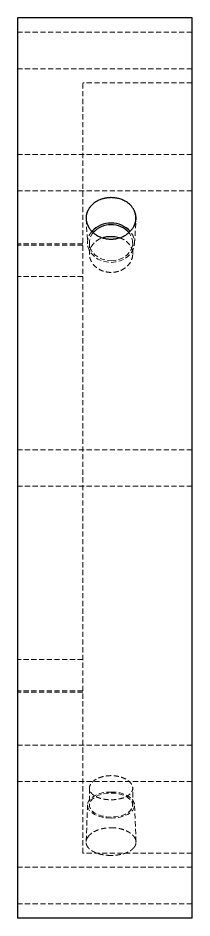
# Model space of a CAD drawing. Header units: millimetres. Extents: x 210 to 585, y 43 to 551.
# Drawn here: x 210.1 to 253.1, y 328.9 to 550.9 of the extents above; entities that cross this region are included whole.
import ezdxf

# ---------------------------------------------------------------- set-up
doc = ezdxf.new("R2010")
doc.units = ezdxf.units.MM
doc.linetypes.add('HIDDEN', pattern=[1.905, 1.27, -0.635])

msp = doc.modelspace()

# ---------------------------------------------------------------- linework, layer by layer
at = {"color": 7, "linetype": 'Continuous', "lineweight": 25}
for p, q in [((210.14, 328.88), (210.14, 550.88)), ((253.14, 550.88), (210.14, 550.88)), ((253.14, 328.88), (253.14, 550.88)), ((253.14, 328.88), (210.14, 328.88))]:
    msp.add_line(p, q, dxfattribs=at)
at = {"color": 7, "linetype": 'HIDDEN', "lineweight": 18}
for p, q in [((253.14, 547.38), (210.14, 547.38)), ((253.14, 538.38), (210.14, 538.38)), ((253.14, 534.88), (226.14, 534.88)), ((226.14, 344.88), (226.14, 534.88)), ((253.14, 517.21), (210.14, 517.21)), ((253.14, 508.21), (210.14, 508.21)), ((227, 501.3), (227.34, 495.21)), ((238.95, 495.21), (239.29, 501.3)), ((226.14, 495.15), (210.14, 495.15)), ((227.79, 495.44), (227.79, 492.66)), ((238.49, 492.66), (238.49, 495.44)), ((226.14, 494.88), (210.14, 494.88)), ((226.14, 487.15), (210.14, 487.15)), ((253.14, 444.38), (210.14, 444.38)), ((253.14, 435.38), (210.14, 435.38)), ((226.14, 392.61), (210.14, 392.61)), ((226.14, 384.88), (210.14, 384.88)), ((226.14, 384.61), (210.14, 384.61)), ((253.14, 371.55), (210.14, 371.55)), ((253.14, 362.55), (210.14, 362.55)), ((227.79, 360.89), (227.79, 356.73)), ((238.49, 356.73), (238.49, 360.89)), ((227.33, 356.8), (226.99, 347.68)), ((239.29, 347.68), (238.95, 356.8)), ((253.14, 344.88), (226.14, 344.88)), ((253.14, 341.38), (210.14, 341.38)), ((253.14, 332.38), (210.14, 332.38))]:
    msp.add_line(p, q, dxfattribs=at)
at = {"color": 7, "linetype": 'HIDDEN', "lineweight": 18, "flags": 128}
for points in [[(228.4, 498.23), (228.31, 498.12), (227.77, 497.29), (227.44, 496.38), (227.33, 495.44), (227.44, 494.49), (227.77, 493.59), (228.31, 492.75), (229.03, 492.02), (229.91, 491.42), (230.92, 490.97), (232.01, 490.7), (233.14, 490.61)], [(228.73, 497.95), (228.51, 497.66), (228.05, 496.81), (227.82, 495.9), (227.82, 494.97), (228.05, 494.06), (228.51, 493.21), (229.17, 492.46), (230, 491.84), (230.97, 491.37), (232.03, 491.09), (233.14, 490.99)], [(233.14, 490.61), (234.28, 490.7), (235.37, 490.97), (236.37, 491.42), (237.25, 492.02), (237.97, 492.75), (238.51, 493.59), (238.84, 494.49), (238.95, 495.44), (238.84, 496.38), (238.51, 497.29), (237.97, 498.12), (237.89, 498.22)], [(233.14, 490.99), (234.25, 491.09), (235.32, 491.37), (236.29, 491.84), (237.12, 492.46), (237.78, 493.21), (238.23, 494.06), (238.46, 494.97), (238.46, 495.9), (238.23, 496.81), (237.78, 497.66), (237.57, 497.94)], [(233.14, 353.5), (232.01, 353.57), (230.92, 353.75), (229.91, 354.05), (229.03, 354.45), (228.31, 354.94), (227.77, 355.5), (227.44, 356.1), (227.33, 356.73), (227.44, 357.36), (227.77, 357.97), (228.31, 358.53), (229.03, 359.02), (229.91, 359.42), (230.92, 359.72), (232.01, 359.9), (233.14, 359.96)], [(233.14, 353.76), (232.03, 353.83), (230.97, 354.02), (230, 354.33), (229.17, 354.74), (228.51, 355.25), (228.05, 355.81), (227.82, 356.42), (227.82, 357.04), (228.05, 357.65), (228.51, 358.22), (229.17, 358.72), (230, 359.14), (230.97, 359.45), (232.03, 359.64), (233.14, 359.71)], [(233.14, 359.96), (234.28, 359.9), (235.37, 359.72), (236.37, 359.42), (237.25, 359.02), (237.97, 358.53), (238.51, 357.97), (238.84, 357.36), (238.95, 356.73), (238.84, 356.1), (238.51, 355.5), (237.97, 354.94), (237.25, 354.45), (236.37, 354.05), (235.37, 353.75), (234.28, 353.57), (233.14, 353.5)], [(233.14, 359.71), (234.25, 359.64), (235.32, 359.45), (236.29, 359.14), (237.12, 358.72), (237.78, 358.22), (238.23, 357.65), (238.46, 357.04), (238.46, 356.42), (238.23, 355.81), (237.78, 355.25), (237.12, 354.74), (236.29, 354.33), (235.32, 354.02), (234.25, 353.83), (233.14, 353.76)]]:
    msp.add_lwpolyline(points, dxfattribs=at)
at = {"color": 7, "linetype": 'Continuous', "lineweight": 25}
for centre, radius, start, end in [((231.33, 501.53), 4.34, 153.1567, 206.8433), ((234.96, 501.53), 4.34, 333.1567, 26.8433), ((232.99, 494.08), 6.19, 88.6055, 137.9184), ((232.99, 494.23), 5.65, 88.4427, 138.8554), ((233.27, 494.04), 6.23, 42.1585, 91.1844), ((233.27, 494.19), 5.7, 41.1292, 91.3256)]:
    msp.add_arc(centre, radius, start, end, dxfattribs=at)
at = {"color": 7, "linetype": 'HIDDEN', "lineweight": 18}
for centre, start, end in [((229.08, 347.61), 141.0668, 218.9332), ((237.21, 347.61), 321.0668, 38.9332)]:
    msp.add_arc(centre, 2.08, start, end, dxfattribs=at)
at = {"color": 7, "linetype": 'Continuous', "lineweight": 25}
for points, knots in [([(233.14, 506.57), (233.06, 506.57), (232.89, 506.56), (232.64, 506.55), (232.38, 506.53), (232.12, 506.5), (231.87, 506.46), (231.61, 506.41), (231.17, 506.31), (230.52, 506.12), (229.86, 505.82), (229.32, 505.5), (228.93, 505.23), (228.61, 504.97), (228.33, 504.7), (228.08, 504.43), (227.82, 504.11), (227.62, 503.8), (227.51, 503.59), (227.46, 503.49)], [0, 0, 0, 0, 0.034816, 0.069939, 0.105367, 0.141102, 0.177144, 0.213492, 0.250148, 0.367606, 0.500084, 0.562444, 0.642505, 0.713555, 0.75011, 0.821246, 0.886607, 0.946192, 1, 1, 1, 1]), ([(238.83, 503.49), (238.79, 503.56), (238.72, 503.69), (238.6, 503.89), (238.46, 504.1), (238.3, 504.32), (238.11, 504.54), (237.7, 504.97), (237.18, 505.38), (236.53, 505.76), (236.08, 505.98), (235.57, 506.17), (235.07, 506.33), (234.57, 506.44), (234.08, 506.51), (233.61, 506.56), (233.3, 506.56), (233.14, 506.57)], [0, 0, 0, 0, 0.035241, 0.0730525, 0.113434, 0.1563852, 0.2019057, 0.2499951, 0.4370248, 0.4996159, 0.5793409, 0.6563159, 0.7305426, 0.8020226, 0.8707576, 0.9367495, 1, 1, 1, 1]), ([(227.46, 503.49), (227.43, 503.43), (227.37, 503.32), (227.29, 503.14), (227.22, 502.96), (227.15, 502.78), (227.1, 502.6), (227.06, 502.42), (227.02, 502.25), (227, 502.07), (226.98, 501.89), (226.97, 501.72), (226.96, 501.5), (226.97, 501.22), (227.01, 500.9), (227.08, 500.57), (227.17, 500.24), (227.3, 499.9), (227.4, 499.69), (227.46, 499.58)], [0, 0, 0, 0, 0.048075, 0.0956566, 0.1427412, 0.1893254, 0.2354056, 0.2809787, 0.3260414, 0.3705908, 0.4146238, 0.4581376, 0.5011296, 0.5799858, 0.6605819, 0.7429007, 0.8269235, 0.9126304, 1, 1, 1, 1]), ([(238.83, 499.58), (238.86, 499.64), (238.92, 499.76), (239, 499.94), (239.07, 500.12), (239.13, 500.3), (239.18, 500.48), (239.23, 500.66), (239.26, 500.84), (239.29, 501.02), (239.31, 501.2), (239.32, 501.37), (239.32, 501.6), (239.31, 501.87), (239.27, 502.19), (239.21, 502.52), (239.11, 502.85), (238.99, 503.17), (238.88, 503.39), (238.83, 503.49)], [0, 0, 0, 0, 0.047937, 0.095382, 0.142332, 0.188781, 0.234729, 0.28017, 0.325102, 0.369523, 0.413428, 0.456815, 0.499682, 0.578769, 0.6596, 0.742158, 0.826424, 0.912379, 1, 1, 1, 1]), ([(227.46, 499.58), (227.49, 499.51), (227.56, 499.37), (227.68, 499.17), (227.82, 498.95), (227.99, 498.72), (228.17, 498.49), (228.59, 498.04), (229.11, 497.61), (229.75, 497.21), (230.21, 496.97), (230.71, 496.76), (231.21, 496.6), (231.71, 496.48), (232.2, 496.4), (232.68, 496.35), (232.99, 496.34), (233.14, 496.34)], [0, 0, 0, 0, 0.035241, 0.073052, 0.113434, 0.156385, 0.201906, 0.249995, 0.437025, 0.499616, 0.579341, 0.656316, 0.730543, 0.802023, 0.870758, 0.936749, 1, 1, 1, 1]), ([(233.14, 496.34), (233.23, 496.34), (233.4, 496.34), (233.65, 496.36), (233.9, 496.38), (234.16, 496.41), (234.42, 496.45), (234.67, 496.51), (235.12, 496.61), (235.77, 496.82), (236.43, 497.14), (236.97, 497.48), (237.36, 497.76), (237.67, 498.04), (237.95, 498.32), (238.21, 498.6), (238.46, 498.94), (238.67, 499.26), (238.78, 499.48), (238.83, 499.58)], [0, 0, 0, 0, 0.034816, 0.069939, 0.105367, 0.141102, 0.177144, 0.213492, 0.250148, 0.367606, 0.500084, 0.562444, 0.642505, 0.713555, 0.75011, 0.821246, 0.886607, 0.946192, 1, 1, 1, 1]), ([(231.08, 496.69), (231.09, 496.69), (231.42, 496.82), (232.1, 496.97), (232.8, 497.01), (233.14, 497.02)], [0, 0, 0, 0, 0.005832, 0.516539, 1, 1, 1, 1]), ([(233.14, 497.02), (233.37, 497.02), (233.83, 497.01), (234.51, 496.89), (234.98, 496.78), (235.21, 496.69), (235.22, 496.69)], [0, 0, 0, 0, 0.316175, 0.644347, 0.984529, 1, 1, 1, 1])]:
    msp.add_open_spline(points, degree=3, knots=knots, dxfattribs=at)
at = {"color": 7, "linetype": 'HIDDEN', "lineweight": 18}
for points, knots in [([(233.14, 488.13), (232.92, 488.13), (232.46, 488.15), (231.77, 488.27), (231.04, 488.48), (230.2, 488.85), (229.42, 489.38), (228.82, 489.98), (228.45, 490.48), (228.12, 491.08), (227.86, 491.79), (227.77, 492.56), (227.82, 493.22), (227.95, 493.79), (228.2, 494.39), (228.63, 495.08), (229.25, 495.71), (229.95, 496.2), (230.54, 496.5), (230.92, 496.63), (231.08, 496.69)], [0, 0, 0, 0, 0.04596, 0.09367, 0.1431318, 0.203148, 0.2859923, 0.3437292, 0.3913756, 0.4289227, 0.5022752, 0.5717298, 0.6176609, 0.6653264, 0.714728, 0.7748776, 0.8577064, 0.9155973, 0.9633109, 1, 1, 1, 1]), ([(235.22, 496.69), (235.47, 496.59), (236.1, 496.35), (236.86, 495.85), (237.46, 495.28), (237.83, 494.8), (238.17, 494.23), (238.42, 493.53), (238.51, 492.76), (238.46, 492.09), (238.33, 491.52), (238.08, 490.9), (237.65, 490.19), (237.04, 489.53), (236.33, 489.02), (235.74, 488.69), (235.04, 488.41), (234.19, 488.18), (233.48, 488.14), (233.14, 488.13)], [0, 0, 0, 0, 0.057868, 0.140718, 0.198595, 0.246316, 0.283871, 0.357408, 0.427019, 0.473058, 0.520833, 0.570348, 0.630558, 0.713399, 0.771311, 0.819017, 0.856508, 0.930232, 1, 1, 1, 1]), ([(233.14, 363.99), (233.07, 363.99), (232.92, 363.99), (232.69, 363.98), (232.47, 363.96), (232.24, 363.94), (232.01, 363.92), (231.78, 363.88), (231.55, 363.84), (231.32, 363.8), (230.9, 363.7), (230.2, 363.48), (229.33, 363.07), (228.63, 362.56), (228.15, 362.02), (227.86, 361.47), (227.76, 360.89), (227.86, 360.32), (228.15, 359.8), (228.63, 359.29), (229.33, 358.83), (230.2, 358.47), (230.95, 358.27), (231.5, 358.17), (231.92, 358.11), (232.33, 358.07), (232.74, 358.05), (233.01, 358.04), (233.14, 358.04)], [0, 0, 0, 0, 0.013234, 0.026638, 0.040213, 0.053957, 0.067872, 0.081958, 0.096214, 0.110641, 0.125238, 0.177718, 0.25016, 0.322496, 0.375024, 0.439165, 0.499898, 0.560661, 0.624828, 0.677424, 0.749852, 0.822361, 0.874892, 0.901014, 0.926585, 0.951607, 0.976078, 1, 1, 1, 1]), ([(233.14, 358.04), (233.22, 358.04), (233.37, 358.04), (233.59, 358.05), (233.82, 358.06), (234.04, 358.08), (234.27, 358.1), (234.5, 358.13), (234.73, 358.17), (234.96, 358.21), (235.39, 358.29), (236.08, 358.47), (236.96, 358.83), (237.65, 359.29), (238.14, 359.79), (238.42, 360.31), (238.52, 360.89), (238.43, 361.47), (238.14, 362.02), (237.65, 362.56), (236.96, 363.07), (236.09, 363.48), (235.34, 363.72), (234.79, 363.84), (234.37, 363.91), (233.96, 363.95), (233.55, 363.98), (233.28, 363.99), (233.14, 363.99)], [0, 0, 0, 0, 0.013216, 0.026601, 0.040155, 0.053879, 0.067773, 0.081836, 0.096069, 0.110472, 0.125045, 0.177537, 0.249879, 0.322273, 0.374757, 0.438967, 0.49975, 0.560566, 0.624788, 0.677362, 0.749696, 0.822119, 0.874536, 0.900739, 0.926387, 0.951479, 0.976017, 1, 1, 1, 1]), ([(227.46, 348.92), (227.49, 348.96), (227.56, 349.05), (227.68, 349.2), (227.82, 349.34), (227.99, 349.5), (228.17, 349.66), (228.59, 349.97), (229.11, 350.27), (229.75, 350.54), (230.21, 350.71), (230.71, 350.85), (231.21, 350.96), (231.71, 351.05), (232.2, 351.1), (232.68, 351.14), (232.99, 351.14), (233.14, 351.15)], [0, 0, 0, 0, 0.035241, 0.0730525, 0.113434, 0.1563852, 0.2019057, 0.2499951, 0.4370248, 0.4996159, 0.5793409, 0.6563159, 0.7305426, 0.8020226, 0.8707576, 0.9367495, 1, 1, 1, 1]), ([(233.14, 351.15), (233.23, 351.14), (233.4, 351.14), (233.65, 351.13), (233.9, 351.12), (234.16, 351.1), (234.42, 351.07), (234.67, 351.03), (235.12, 350.96), (235.77, 350.81), (236.43, 350.59), (236.97, 350.36), (237.36, 350.16), (237.67, 349.97), (237.95, 349.78), (238.21, 349.58), (238.46, 349.35), (238.67, 349.13), (238.78, 348.98), (238.83, 348.92)], [0, 0, 0, 0, 0.034816, 0.069939, 0.105367, 0.141102, 0.177144, 0.213492, 0.250148, 0.367606, 0.500084, 0.562444, 0.642505, 0.713555, 0.75011, 0.821246, 0.886607, 0.946192, 1, 1, 1, 1]), ([(227.46, 346.3), (227.43, 346.34), (227.37, 346.41), (227.29, 346.53), (227.22, 346.65), (227.16, 346.77), (227.1, 346.88), (227.06, 347), (227.02, 347.12), (227, 347.24), (226.98, 347.36), (226.97, 347.47), (226.96, 347.62), (226.97, 347.8), (227.01, 348.02), (227.08, 348.24), (227.17, 348.47), (227.3, 348.69), (227.4, 348.84), (227.46, 348.92)], [0, 0, 0, 0, 0.047991, 0.095489, 0.142491, 0.188993, 0.234993, 0.280485, 0.325469, 0.369939, 0.413894, 0.457331, 0.500247, 0.579244, 0.659983, 0.742447, 0.826619, 0.912477, 1, 1, 1, 1]), ([(238.83, 348.92), (238.86, 348.88), (238.92, 348.79), (239, 348.67), (239.07, 348.55), (239.13, 348.42), (239.18, 348.3), (239.23, 348.18), (239.26, 348.06), (239.29, 347.94), (239.31, 347.82), (239.32, 347.7), (239.32, 347.55), (239.31, 347.37), (239.27, 347.16), (239.21, 346.94), (239.11, 346.73), (238.99, 346.51), (238.88, 346.37), (238.83, 346.3)], [0, 0, 0, 0, 0.047958, 0.095424, 0.142394, 0.188864, 0.234832, 0.280294, 0.325246, 0.369687, 0.413612, 0.457019, 0.499906, 0.578956, 0.659751, 0.742272, 0.826501, 0.912417, 1, 1, 1, 1]), ([(233.14, 344.31), (233.06, 344.31), (232.89, 344.31), (232.64, 344.32), (232.38, 344.34), (232.12, 344.35), (231.87, 344.38), (231.61, 344.41), (231.17, 344.47), (230.52, 344.6), (229.86, 344.79), (229.32, 344.99), (228.93, 345.17), (228.61, 345.34), (228.33, 345.51), (228.08, 345.68), (227.82, 345.9), (227.62, 346.1), (227.51, 346.23), (227.46, 346.3)], [0, 0, 0, 0, 0.0348164, 0.0699386, 0.1053671, 0.141102, 0.1771436, 0.2134923, 0.2501483, 0.3676056, 0.500084, 0.5624438, 0.6425054, 0.7135552, 0.7501098, 0.8212456, 0.8866071, 0.9461924, 1, 1, 1, 1]), ([(238.83, 346.3), (238.79, 346.26), (238.72, 346.17), (238.6, 346.04), (238.46, 345.9), (238.3, 345.76), (238.11, 345.62), (237.7, 345.33), (237.18, 345.07), (236.53, 344.83), (236.08, 344.69), (235.57, 344.56), (235.07, 344.47), (234.57, 344.39), (234.08, 344.35), (233.61, 344.32), (233.3, 344.31), (233.14, 344.31)], [0, 0, 0, 0, 0.035241, 0.073052, 0.113434, 0.156385, 0.201906, 0.249995, 0.437025, 0.499616, 0.579341, 0.656316, 0.730543, 0.802023, 0.870758, 0.936749, 1, 1, 1, 1])]:
    msp.add_open_spline(points, degree=3, knots=knots, dxfattribs=at)

doc.saveas('drawing.dxf')
